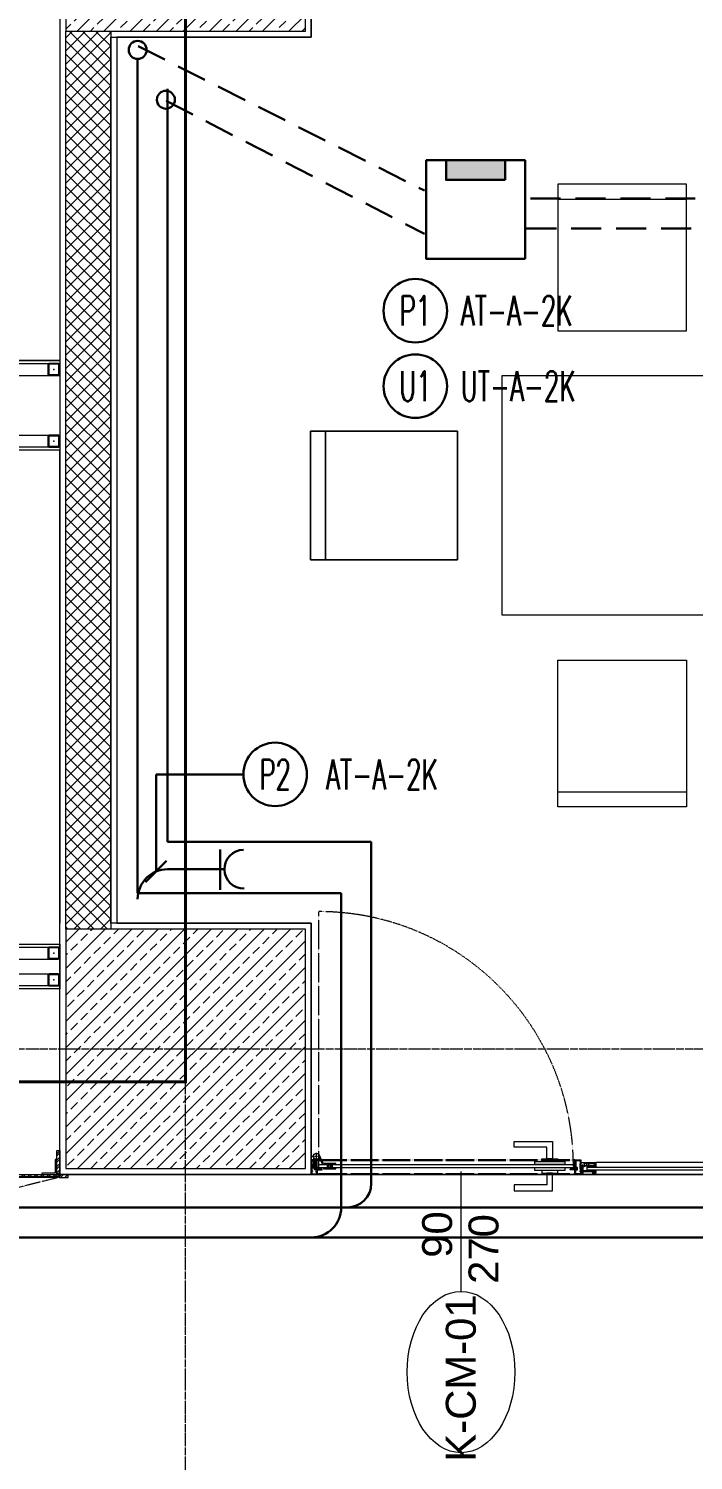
# Model space of a CAD drawing. Extents: x -1439 to 23780, y -1362 to 4476.
# Drawn here: x 14460.1 to 14682.1, y 2267.5 to 2745.8 of the extents above; entities that cross this region are included whole.
import ezdxf
from ezdxf.enums import TextEntityAlignment as Align

# ---------------------------------------------------------------- set-up
doc = ezdxf.new("R2010")
doc.units = 0
doc.header["$MEASUREMENT"] = 0
for name, pattern in [('Audi$0$DASHDOT', [1, 0.5, -0.25, 0, -0.25]), ('Audi$0$DASHDOT2', [0.5, 0.25, -0.125, 0, -0.125]), ('Audi$0$DOT2', [0.125, 0, -0.125]), ('Audi$0$HIDDEN', [0.375, 0.25, -0.125]), ('Audi$0$HIDDEN2', [4.7625, 3.175, -1.5875]), ('HIDDEN', [0.375, 0.25, -0.125])]:
    doc.linetypes.add(name, pattern=pattern)
doc.layers.get('0').update_dxf_attribs({"color": 9, "lineweight": 9})
for name, color, linetype, lineweight in [('0 @ 1', 9, 'Continuous', 9), ('Audi$0$00', 8, 'Continuous', 9), ('Audi$0$01', 8, 'Continuous', 9), ('Audi$0$05', 8, 'Continuous', 9), ('Audi$0$06C', 8, 'Continuous', 9), ('Audi$0$06D', 8, 'Continuous', 9), ('Audi$0$07K', 8, 'Continuous', 9), ('Audi$0$09', 8, 'Continuous', 9), ('Audi$0$09W', 8, 'Continuous', 9), ('Audi$0$10', 8, 'Continuous', 9), ('Audi$0$11', 8, 'Continuous', 9), ('Audi$0$14', 8, 'Continuous', 9), ('Audi$0$15', 8, 'Continuous', 9), ('Audi$0$20', 8, 'Audi$0$DOT2', 9), ('Audi$0$21', 8, 'Continuous', 9), ('Audi$0$22', 8, 'Continuous', 9), ('Audi$0$24', 8, 'Audi$0$DASHDOT2', 9), ('Audi$0$35', 8, 'Continuous', 9), ('E-DÖŞEME (ŞAP İÇİ) PRİZ KUTUSU', 7, 'Continuous', 30), ('E-KABLO', 7, 'Continuous', 30), ('E-LINYE', 7, 'Continuous', 30), ('E-PRİZ', 7, 'Continuous', 30), ('E-YAZI', 7, 'Continuous', 30)]:
    doc.layers.add(name, color=color, linetype=linetype, lineweight=lineweight)
doc.styles.add('Audi$0$Arial', font='arial.ttf', dxfattribs={"height": 2.5})
doc.styles.add('E-YAZI', font='txttw.shx')
pattern_1 = [(45, (-666.5039, -21785.9513), (-1.06066017, 1.06066017), []), (45, (-665.7968, -21785.9513), (-1.06066017, 1.06066017), [])]
pattern_2 = [(45, (-583.5039, -21785.9513), (-1.06066017, 1.06066017), []), (45, (-582.7968, -21785.9513), (-1.06066017, 1.06066017), [])]
pattern_3 = [(225, (-604.72494, -2171.82614), (-0.0883883476, 0.0883883476), []), (135, (-604.72494, -2171.82614), (0.0883883476, 0.0883883476), [])]

# ---------------------------------------------------------------- blocks, each defined once
blk = doc.blocks.new('Audi$0$0_doorno')
blk.add_lwpolyline([(4.5, 0), (12.5, 0)])
blk.add_ellipse((-0.891, 0), major_axis=(-5.391, 0), ratio=0.666667)
at = {"style": 'Audi$0$Arial'}
blk.add_attdef('YUKSEKLIK', text='', height=2, dxfattribs=at).set_placement((5, 12.3), align=Align.TOP_LEFT)
blk.add_attdef('KAPINO', text='', height=2, dxfattribs=at).set_placement((0, 0), align=Align.MIDDLE)
blk.add_attdef('GENISLIK', text='', height=2, dxfattribs=at).set_placement((5, -3.789), align=Align.BOTTOM_LEFT)
blk = doc.blocks.new('Audi$0$KAPI KODLARI 2. KAT')
at = {"layer": 'Audi$0$22'}
ref = blk.add_blockref('Audi$0$0_doorno', (14604.5, 2301.47), dxfattribs=dict(at, xscale=5, yscale=5, zscale=5, rotation=90))
ref.add_attrib('KAPINO', 'K-CM-01', dxfattribs={"layer": '0', "height": 10, "rotation": 90, "style": 'Audi$0$Arial'}).set_placement((14604.41, 2295.01), align=Align.MIDDLE)
ref.add_attrib('GENISLIK', '90', dxfattribs={"layer": '0', "height": 10, "rotation": 90, "style": 'Audi$0$Arial'}).set_placement((14604.5, 2335.19), align=Align.BOTTOM_LEFT)
ref.add_attrib('YUKSEKLIK', '270', dxfattribs={"layer": '0', "height": 10, "rotation": 90, "style": 'Audi$0$Arial'}).set_placement((14607, 2326.47), align=Align.TOP_LEFT)
blk = doc.blocks.new('Audi$0$p-table_4')
for points in [[(-21.5, 55), (21.5, 55), (21.5, 104), (-21.5, 104)], [(-40, 40), (40, 40), (40, -40), (-40, -40)], [(-104, 21.5), (-55, 21.5), (-55, -21.5), (-104, -21.5)], [(-104, -21.5), (-55, -21.5), (-55, 21.5), (-104, 21.5)], [(104, 21.5), (55, 21.5), (55, -21.5), (104, -21.5)], [(104, -21.5), (55, -21.5), (55, 21.5), (104, 21.5)], [(-21.5, -55), (21.5, -55), (21.5, -104), (-21.5, -104)]]:
    blk.add_lwpolyline(points, close=True)
for points in [[(-21.5, 99), (21.5, 99)], [(-99, -21.5), (-99, 21.5)], [(-99, 21.5), (-99, -21.5)], [(99, -21.5), (99, 21.5)], [(99, 21.5), (99, -21.5)], [(-21.5, -99), (21.5, -99)]]:
    blk.add_lwpolyline(points)
blk = doc.blocks.new('Audi$0$p-kolon_80x80')
at = {"layer": 'Audi$0$09W'}
h = blk.add_hatch(dxfattribs=at)
h.set_pattern_fill('ANSI33', color=256, scale=25, style=0)
h.set_pattern_definition([(45, (-1222.5, -385), (-4.419417, 4.419417), []), (45, (-1218.0806, -385), (-4.419417, 4.419417), [3.125, -1.5625])])
h.paths.add_polyline_path([(-40, -40), (40, -40), (40, 40), (-40, 40)])
blk.add_lwpolyline([(-40, -40), (40, -40), (40, 40), (-40, 40)], close=True)
blk = doc.blocks.new('Audi$0$P-AKS_AUDI')
at = {"layer": 'Audi$0$24'}
for points in [[(-2100, -2590), (-2100, 1250)], [(-3840, -380), (360, -380)]]:
    blk.add_lwpolyline(points, dxfattribs=at)
blk = doc.blocks.new('Audi$0$Prf-40x40')
for points in [[(1.5, -2), (-1.5, -2, -0.414214), (-2, -1.5), (-2, 1.5, -0.414214), (-1.5, 2), (1.5, 2, -0.414214), (2, 1.5), (2, -1.5, -0.414214)], [(1.5, -1.7), (-1.5, -1.7, -0.414214), (-1.7, -1.5), (-1.7, 1.5, -0.414214), (-1.5, 1.7), (1.5, 1.7, -0.414214), (1.7, 1.5), (1.7, -1.5, -0.414214)]]:
    blk.add_lwpolyline(points, format="xyb", close=True)
at = {"color": 252}
blk.add_point((0, 0), dxfattribs=at)
blk = doc.blocks.new('Audi$0$p-uk-01')
at = {"layer": 'Audi$0$09'}
h = blk.add_hatch(dxfattribs=at)
h.set_pattern_fill('ANSI32', color=256, scale=4, style=0)
h.set_pattern_definition(pattern_1)
h.paths.add_polyline_path([(0, 8), (0, 0), (1, 0), (1, 8)])
h = blk.add_hatch(dxfattribs=at)
h.set_pattern_fill('ANSI32', color=256, scale=4, style=0)
h.set_pattern_definition(pattern_2)
h.paths.add_polyline_path([(139, 8), (139, 0), (138, 0), (138, 8)])
h = blk.add_hatch(dxfattribs=at)
h.set_pattern_fill('ANSI32', color=256, scale=4, style=0)
h.set_pattern_definition(pattern_2)
h.paths.add_polyline_path([(139, 8), (139, 0), (140, 0), (140, 8)])
h = blk.add_hatch(dxfattribs=at)
h.set_pattern_fill('ANSI32', color=256, scale=4, style=0)
h.set_pattern_definition(pattern_1)
h.paths.add_polyline_path([(278, 8), (278, 0), (277, 0), (277, 8)])
h = blk.add_hatch(dxfattribs=at)
h.set_pattern_fill('ANSI32', color=256, scale=4, style=0)
h.set_pattern_definition(pattern_1)
h.paths.add_polyline_path([(0.2, 0), (0.2, -1), (-2.8, -1), (-2.8, 0)])
h = blk.add_hatch(dxfattribs=at)
h.set_pattern_fill('ANSI32', color=256, scale=4, style=0)
h.set_pattern_definition(pattern_1)
h.paths.add_polyline_path([(0.5, 0), (0.5, -1), (138.5, -1), (138.5, 0)])
h = blk.add_hatch(dxfattribs=at)
h.set_pattern_fill('ANSI32', color=256, scale=4, style=0)
h.set_pattern_definition(pattern_2)
h.paths.add_polyline_path([(136.2, 0), (136.2, -1), (139.2, -1), (139.2, 0)])
h = blk.add_hatch(dxfattribs=at)
h.set_pattern_fill('ANSI32', color=256, scale=4, style=0)
h.set_pattern_definition(pattern_2)
h.paths.add_polyline_path([(141.8, 0), (141.8, -1), (138.8, -1), (138.8, 0)])
h = blk.add_hatch(dxfattribs=at)
h.set_pattern_fill('ANSI32', color=256, scale=4, style=0)
h.set_pattern_definition(pattern_1)
h.paths.add_polyline_path([(277.5, 0), (277.5, -1), (139.5, -1), (139.5, 0)])
h = blk.add_hatch(dxfattribs=at)
h.set_pattern_fill('ANSI32', color=256, scale=4, style=0)
h.set_pattern_definition(pattern_1)
h.paths.add_polyline_path([(277.8, 0), (277.8, -1), (280.8, -1), (280.8, 0)])
at = {"layer": 'Audi$0$06C'}
for points in [[(133.4, 0), (133.4, 2), (136.4, 2), (136.4, 0)], [(144.6, 0), (144.6, 2), (141.6, 2), (141.6, 0)], [(133.45, -1.8), (133.45, -1), (137.95, -1), (137.95, -1.8)], [(144.55, -1.8), (144.55, -1), (140.05, -1), (140.05, -1.8)]]:
    blk.add_lwpolyline(points, close=True, dxfattribs=at)
for points in [[(137, 1.5), (136.4, 1.5)], [(137, 0.5), (136.4, 0.5)], [(139, 0), (137, 0), (137, 2), (138, 2)], [(139, 0), (141, 0), (141, 2), (140, 2)], [(141, 1.5), (141.6, 1.5)], [(141, 0.5), (141.6, 0.5)]]:
    blk.add_lwpolyline(points, dxfattribs=at)
at = {"layer": 'Audi$0$06D'}
for points in [[(1, 5), (1.5, 5), (1.5, 0.5), (6, 0.5), (6, 0), (1, 0)], [(277, 5), (276.5, 5), (276.5, 0.5), (272, 0.5), (272, 0), (277, 0)]]:
    blk.add_lwpolyline(points, close=True, dxfattribs=at)
at = {"layer": 'Audi$0$10'}
for points in [[(0, 8), (0, 0), (1, 0), (1, 8)], [(139, 8), (139, 0), (138, 0), (138, 8)], [(139, 8), (139, 0), (140, 0), (140, 8)], [(278, 8), (278, 0), (277, 0), (277, 8)]]:
    blk.add_lwpolyline(points, close=True, dxfattribs=at)
for points in [[(0.2, 0), (0.2, -1), (-2.8, -1), (-2.8, 0), (0.2, 0)], [(0.5, 0), (0.5, -1), (138.5, -1), (138.5, 0), (0.5, 0)], [(0.5, 0), (0.7, 0), (0.7, -0.8), (138.3, -0.8), (138.3, 0), (138.5, 0)], [(136.2, 0), (136.2, -1), (139.2, -1), (139.2, 0), (136.2, 0)], [(141.8, 0), (141.8, -1), (138.8, -1), (138.8, 0), (141.8, 0)], [(277.5, 0), (277.5, -1), (139.5, -1), (139.5, 0), (277.5, 0)], [(277.5, 0), (277.3, 0), (277.3, -0.8), (139.7, -0.8), (139.7, 0), (139.5, 0)], [(277.8, 0), (277.8, -1), (280.8, -1), (280.8, 0), (277.8, 0)]]:
    blk.add_lwpolyline(points, dxfattribs=at)
at = {"layer": 'Audi$0$20'}
for points in [[(0.5, -1), (131.67, -33.58, 0.141441), (138.5, -1)], [(277.5, -1), (146.33, -33.58, -0.141441), (139.5, -1)]]:
    blk.add_lwpolyline(points, format="xyb", dxfattribs=at)
blk = doc.blocks.new('Audi$0$p-strahle-alüminyumdoğramaprofili')
at = {"layer": 'Audi$0$10'}
h = blk.add_hatch(dxfattribs=at)
h.set_pattern_fill('NET', color=256, angle=315, style=0)
h.set_pattern_definition(pattern_3)
h.paths.add_polyline_path([(-4.62, 2.65), (-4.68, 2.65), (-4.72, 2.75), (-4.72, 2.8), (-4.69, 2.8), (-4.69, 2.92), (-4.98, 2.92), (-4.98, 2.8), (-4.95, 2.8), (-4.99, 2.65), (-5.08, 2.66), (-5.25, 2.28), (-5.14, 2.28), (-5.14, 2.33), (-4.98, 2.52, 0.2599), (-4.9, 2.28), (-4.66, 2.28, 0.382682)])
h.paths.add_polyline_path([(-4.86, 2.52), (-4.67, 2.52, -2.16717)], flags=16)
h = blk.add_hatch(dxfattribs=at)
h.set_pattern_fill('NET', color=256, angle=315, style=0)
h.set_pattern_definition(pattern_3)
h.paths.add_polyline_path([(-4.62, 0.88), (-4.68, 0.88), (-4.72, 0.77), (-4.72, 0.73), (-4.69, 0.73), (-4.69, 0.6), (-4.98, 0.6), (-4.98, 0.73), (-4.95, 0.73), (-4.99, 0.88), (-5.08, 0.87), (-5.25, 1.24), (-5.14, 1.24), (-5.14, 1.2), (-4.98, 1.01, -0.2599), (-4.9, 1.24), (-4.66, 1.24, -0.382682)])
h.paths.add_polyline_path([(-4.86, 1), (-4.67, 1, 2.16717)], flags=16)
h = blk.add_hatch(dxfattribs=at)
h.set_pattern_fill('NET', color=256, angle=315, style=0)
h.set_pattern_definition([(225, (-608.45214, -2173.53612), (-0.0883883476, 0.0883883476), []), (135, (-608.45214, -2173.53612), (0.0883883476, 0.0883883476), [])])
h.paths.add_polyline_path([(-3.45, 2.28), (-3.45, 2.57), (-4.49, 2.57), (-4.49, 2.28)])
h = blk.add_hatch(dxfattribs=at)
h.set_pattern_fill('NET', color=256, angle=315, style=0)
h.set_pattern_definition([(225, (-608.45214, -2180.04526), (-0.0883883476, 0.0883883476), []), (135, (-608.45214, -2180.04526), (0.0883883476, 0.0883883476), [])])
h.paths.add_polyline_path([(-3.45, 0.93), (-3.45, 1.24), (-4.49, 1.24), (-4.49, 0.93)])
h = blk.add_hatch(dxfattribs=at)
h.set_pattern_fill('NET', color=256, angle=315, style=0)
h.set_pattern_definition([(225, (-629.50454, -2177.58922), (-0.0883883476, 0.0883883476), []), (135, (-629.50454, -2177.58922), (0.0883883476, 0.0883883476), [])])
h.paths.add_polyline_path([(0, 0.68), (0, 1.75), (-0.18, 1.75), (-0.18, 0.68)])
for points in [[(-5.08, 2.66), (-5.25, 2.28)], [(-5.09, 0.88), (-5.25, 1.24)], [(-4.98, 2.52), (-5.14, 2.33), (-5.14, 2.28)], [(-4.98, 1.01), (-5.14, 1.2), (-5.14, 1.24)], [(-4.92, 3.6), (-4.92, 3.16), (-4.61, 3.16), (-4.61, 2.87), (-4.52, 2.87), (-4.62, 2.65), (-4.68, 2.65), (-4.72, 2.75), (-4.72, 2.8), (-4.69, 2.8), (-4.69, 3.05), (-4.98, 3.05), (-4.98, 2.8), (-4.95, 2.8), (-4.99, 2.65), (-5.08, 2.66), (-5.07, 3.76), (-0.11, 3.76)], [(-4.69, 2.92), (-4.98, 2.92)], [(-4.71, 0.6), (-4.98, 0.6)], [(-2.83, 0.2), (-2.67, 0.2), (-2.67, -0.04), (-4.87, -0.04), (-4.87, 0.19), (-4.57, 0.19), (-4.57, 0.73), (-2.67, 0.73)], [(-4.52, 2.87), (-4.49, 2.87), (-4.49, 2.26)], [(-4.49, 0.93), (-4.49, 0.93), (-4.49, 1.26)], [(-3.45, 2.26), (-3.45, 2.57)], [(-3.45, 1.26), (-3.45, 0.93)], [(-2.08, 0.93), (-2.08, 2.57)], [(-0.18, 0.68), (0, 0.68), (0, 1.75)], [(-0.18, 1.75), (0, 1.75)]]:
    blk.add_lwpolyline(points, dxfattribs=at)
for points in [[(-0.18, 2.74), (-0.18, 2.21), (0, 2.21), (0, 2.08), (-0.18, 2.08), (-0.18, 0.43), (0, 0.43), (0, 0), (-0.12, 0), (-0.12, -0.24), (-5.09, -0.24), (-5.09, 0.88), (-4.98, 0.88), (-4.94, 0.7), (-4.99, 0.7), (-4.99, 0.33), (-4.71, 0.33), (-4.71, 0.88), (-4.56, 0.88), (-4.52, 0.93), (-1.28, 0.93), (-1.2, 1.22), (-0.9, 1.22), (-0.9, 0.62), (-0.58, 0.62), (-0.58, 2.74)], [(-2.03, 0.78), (-1.35, 0.78), (-1.35, 0.08), (-1.28, 0.04), (-1.28, -0.04), (-2.09, -0.04), (-2.09, 0.1), (-2.03, 0.15)]]:
    blk.add_lwpolyline(points, close=True, dxfattribs=at)
for points in [[(-0.57, 3.26), (-0.57, 3.62), (-4.89, 3.62), (-4.89, 3.65, 0.561743), (-4.97, 3.66, 0.595966), (-4.92, 3.6, -2.204878)], [(-4.67, 2.52), (-4.86, 2.52, 1)], [(-4.67, 1), (-4.86, 1, -1)], [(-4.61, 2.87), (-4.49, 3.45, -0.833203), (-4.18, 3.44, -0.447088)], [(-4.49, 2.57), (-1.23, 2.57, -0.414214), (-0.9, 2.25), (-0.9, 1.22)], [(-4.18, 3.44), (-4.18, 2.99, 0.414214), (-4.07, 2.89), (-0.82, 2.89), (-0.82, 3.62)], [(-2.67, 0.73), (-2.67, 0.32), (-2.83, 0.32, 1), (-2.83, 0.2, -1)], [(-0.11, 3.76), (-0.11, 3.62), (-0.45, 3.62), (-0.45, 3.14, -1), (-0.66, 3.14)], [(-0.66, 3.14, -0.305404), (-0.57, 3.26, -5.773092)]]:
    blk.add_lwpolyline(points, format="xyb", dxfattribs=at)
for centre, radius, start, end in [((-4.73, 2.47), 0.253, 168.6676, 234.1258), ((-4.73, 1.06), 0.253, 125.8742, 191.3324), ((-4.77, 2.44), 0.125, 139.5402, 40.4598), ((-4.77, 1.08), 0.125, 319.5402, 220.4598), ((-4.84, 2.48), 0.273, 305.9738, 36.4289), ((-4.84, 1.04), 0.273, 323.5711, 54.0262)]:
    blk.add_arc(centre, radius, start, end, dxfattribs=at)
blk = doc.blocks.new('*U494')
at = {"layer": 'Audi$0$06D'}
for points in [[(4.95, 4), (521.04, 4)], [(4.95, 0), (521.02, 0)]]:
    blk.add_lwpolyline(points, dxfattribs=at)
at = {"layer": 'Audi$0$15'}
for points in [[(1.96, 2.5), (524.03, 2.5)], [(524.03, 1.5), (1.96, 1.5)]]:
    blk.add_lwpolyline(points, dxfattribs=at)
at = {"layer": '0 @ 1', "linetype": 'Continuous', "xscale": -1}
blk.add_blockref('Audi$0$p-strahle-alüminyumdoğramaprofili', (-0.12, 0.24), dxfattribs=at)
at = {"layer": '0 @ 1', "linetype": 'Continuous'}
blk.add_blockref('Audi$0$p-strahle-alüminyumdoğramaprofili', (526.11, 0.24), dxfattribs=at)
blk = doc.blocks.new('Audi$0$g-kapı kolu-p')
for points in [[(11.85, 8.21), (-0.95, 8.21), (-0.95, 2.41), (0.95, 2.41), (0.95, 6.31), (11.85, 6.31), (11.85, 8.21)], [(11.85, -8.21), (-0.95, -8.21), (-0.95, -2.41), (0.95, -2.41), (0.95, -6.31), (11.85, -6.31), (11.85, -8.21)]]:
    blk.add_lwpolyline(points)
for points in [[(-5, 0.5), (5, 0.5), (5, 1.5), (-5, 1.5)], [(-2.65, 1.5), (2.65, 1.5), (2.65, 2.41), (-2.65, 2.41)], [(-5, -1.5), (5, -1.5), (5, -0.5), (-5, -0.5)], [(-2.65, -1.5), (2.65, -1.5), (2.65, -2.41), (-2.65, -2.41)]]:
    blk.add_lwpolyline(points, close=True)
blk = doc.blocks.new('Audi$0$k-cambölme-kapı-p')
at = {"layer": 'Audi$0$10'}
h = blk.add_hatch(dxfattribs=at)
h.set_pattern_fill('NET', color=256, angle=135, style=0)
h.set_pattern_definition([(135, (3753.7029, 560.85184), (-0.0883883476, -0.0883883476), []), (225, (3753.7029, 560.85184), (0.0883883476, -0.0883883476), [])])
h.paths.add_polyline_path([(2.08, -0.06), (2.08, 0.02), (2.07, 0.04), (2.05, 0.07), (2.01, 0.09), (1.98, 0.1), (1.97, 0.1), (1.97, -0.29), (1.94, -0.29), (1.94, -0.43), (1.88, -0.49), (1.67, -0.49), (1.82, -0.29), (1.73, -0.29), (1.53, -0.5), (1.44, -0.5), (1.62, -0.32), (1.62, -0.29), (1.51, -0.29), (1.34, -0.42), (1.32, -0.44), (1.3, -0.48), (1.29, -0.51), (1.26, -0.57), (1.26, -0.31), (1.32, -0.29), (1.23, -0.29), (1.23, -0.53), (1.23, -0.59), (1.24, -0.62), (1.26, -0.64), (3.47, -0.64), (3.47, -0.58), (3.38, -0.35), (3.38, -0.3), (3.42, -0.25), (3.42, -0.2), (3.38, -0.16), (2.73, -0.16), (2.74, -0.2), (2.91, -0.2, -1), (2.91, -0.25)])
h.paths.add_polyline_path([(2.05, -0.18), (2.05, -0.21), (2.08, -0.23), (2.11, -0.24), (2.15, -0.25), (2.95, -0.27), (2.92, -0.29), (2.55, -0.29), (2.54, -0.31), (2.52, -0.33), (2.5, -0.34), (2.48, -0.34), (2.46, -0.34), (2.44, -0.32), (2.42, -0.3), (2.08, -0.3), (1.99, -0.11), (1.99, -0.07), (2.05, -0.07)], flags=16)
h.paths.add_polyline_path([(2.41, -0.34), (2.51, -0.5), (2.08, -0.5), (2.08, -0.34)], flags=16)
h.paths.add_polyline_path([(2.55, -0.33), (2.89, -0.33), (2.94, -0.33), (3.28, -0.34, 0.166992), (3.34, -0.55), (2.72, -0.55), (2.55, -0.36)], flags=16)
h.paths.add_polyline_path([(3.02, -0.22), (3.02, -0.2), (3.33, -0.2, 0.10606), (3.29, -0.33), (3.01, -0.27)], flags=16)
h = blk.add_hatch(dxfattribs=at)
h.set_pattern_fill('NET', color=256, angle=135, style=0)
h.set_pattern_definition([(45, (474.94443, 2280.71206), (0.0883883476, -0.0883883476), []), (315, (474.94443, 2280.71206), (-0.0883883476, -0.0883883476), [])])
h.paths.add_polyline_path([(87.27, -0.16), (87.26, -0.2), (87.09, -0.2, 1), (87.09, -0.25), (87.92, -0.25), (87.92, -0.01), (87.93, 0.03), (87.96, 0.05), (88, 0.07), (88.03, 0.07), (88.03, -0.29), (88.06, -0.29), (88.06, -0.43), (88.12, -0.49), (88.33, -0.49), (88.18, -0.29), (88.27, -0.29), (88.47, -0.5), (88.56, -0.5), (88.38, -0.32), (88.38, -0.29), (88.49, -0.29), (88.66, -0.42), (88.68, -0.44), (88.7, -0.48), (88.71, -0.51), (88.74, -0.57), (88.74, -0.31), (88.68, -0.29), (88.77, -0.29), (88.77, -0.53), (88.77, -0.59), (88.76, -0.62), (88.74, -0.64), (86.53, -0.64), (86.53, -0.58), (86.62, -0.35), (86.62, -0.3), (86.58, -0.25), (86.58, -0.2), (86.62, -0.16)])
h.paths.add_polyline_path([(87.28, -0.55), (87.45, -0.36), (87.45, -0.33), (87.11, -0.33), (87.06, -0.33), (87.03, -0.31), (86.99, -0.27), (86.98, -0.22), (86.98, -0.2), (86.67, -0.2, -0.292264), (86.66, -0.55)], flags=16)
h.paths.add_polyline_path([(87.48, -0.51), (87.59, -0.51), (87.53, -0.43)], flags=16)
h.paths.add_polyline_path([(87.56, -0.4), (87.69, -0.5), (87.92, -0.5), (87.92, -0.34), (87.59, -0.34)], flags=16)
h.paths.add_polyline_path([(87.62, -0.53), (87.71, -0.62), (87.71, -0.53)], flags=16)
at = {"layer": 'Audi$0$10', "linetype": 'Audi$0$DASHDOT', "ltscale": 0.05}
for points in [[(1.71, 2.14), (1.71, 4.9)], [(3.22, 3.63), (0.2, 3.63)], [(6.13, 1.44), (6.13, -0.55)]]:
    blk.add_lwpolyline(points, dxfattribs=at)
at = {"layer": 'Audi$0$10'}
for points in [[(1.97, -0.29), (1.97, 2.13), (2.05, 2.13), (2.05, 2.28, 0.414214), (1.89, 2.44), (0.08, 2.44, 0.414214), (0, 2.36), (0, -2.36, 0.414214), (0.08, -2.44), (2.05, -2.44), (2.05, -2.25), (2.05, -2.23), (2.05, -2.23), (2.05, -2.23), (2.05, -2.23), (2.05, -2.23), (2.05, -0.89)], [(88.03, -0.29), (88.03, 2.13), (87.95, 2.13), (87.95, 2.28, -0.414214), (88.11, 2.44), (89.92, 2.44, -0.414214), (90, 2.36), (90, -2.36, -0.414214), (89.92, -2.44), (87.95, -2.44), (87.95, -2.25), (87.95, -2.23), (87.95, -2.23), (87.95, -2.23), (87.95, -2.23), (87.95, -2.23), (87.95, -0.89)], [(1.51, -0.29), (1.34, -0.42), (1.32, -0.44), (1.3, -0.48), (1.29, -0.51), (1.26, -0.57), (1.26, -0.31), (1.32, -0.29), (1.23, -0.29), (1.23, -0.53), (1.23, -0.59), (1.24, -0.62), (1.26, -0.64), (3.47, -0.64), (3.47, -0.58), (3.38, -0.35), (3.38, -0.3), (3.42, -0.25), (3.42, -0.2), (3.38, -0.16), (2.73, -0.16), (2.74, -0.2), (2.91, -0.2, -1), (2.91, -0.25, -1)], [(88.49, -0.29), (88.66, -0.42), (88.68, -0.44), (88.7, -0.48), (88.71, -0.51), (88.74, -0.57), (88.74, -0.31), (88.68, -0.29), (88.77, -0.29), (88.77, -0.53), (88.77, -0.59), (88.76, -0.62), (88.74, -0.64), (86.53, -0.64), (86.53, -0.58), (86.62, -0.35), (86.62, -0.3), (86.58, -0.25), (86.58, -0.2), (86.62, -0.16), (87.27, -0.16), (87.26, -0.2), (87.09, -0.2, 1), (87.09, -0.25, 1)], [(86.66, -0.55), (87.28, -0.55), (87.45, -0.36), (87.45, -0.33), (87.11, -0.33), (87.06, -0.33), (87.03, -0.31), (86.99, -0.27), (86.98, -0.22), (86.98, -0.2), (86.67, -0.2, 1)]]:
    blk.add_lwpolyline(points, format="xyb", dxfattribs=at)
for points in [[(1.82, 2.27), (0.16, 2.27), (0.16, 2.03), (0.38, 2.03), (0.38, 1.92), (0.22, 1.92), (0.22, 1.16), (0.35, 1.16), (0.35, -0.41), (0.22, -0.41), (0.22, -1.23), (0.36, -1.23), (0.36, -1.38), (0.16, -1.38), (0.16, -2.24), (1.82, -2.24), (1.82, -1.72), (1.62, -1.72), (1.62, -1.58), (1.82, -1.58), (1.82, -1.37), (1.61, -1.37), (1.61, -1.24), (1.74, -1.24), (1.74, -0.85), (1.06, -0.85), (1.06, -0.13), (1.5, -0.13), (1.5, 1.92), (1.57, 2.03), (1.82, 2.03), (1.82, 2.27)], [(0.69, 3.63), (0.69, 2.44)], [(0.69, 2.27), (0.69, -0.24), (1.06, -0.24)], [(1.06, 2.44), (1.06, 2.86)], [(1.06, -0.13), (1.06, 2.27)], [(1.5, 1.92), (1.06, 1.92)], [(1.17, 1.92), (1.17, -0.13)], [(2.91, -0.25), (2.08, -0.06), (2.08, 0.02), (2.07, 0.04), (2.05, 0.07), (2.01, 0.09), (1.98, 0.1), (1.97, 0.1)], [(3.84, 0.88), (2.63, 3.22)], [(4.07, 1.27), (2.67, 3.99)], [(8.14, 0.88), (8.14, 1.27), (4.07, 1.27)], [(5.3, 0.88), (5.3, -0.16)], [(5.5, 1.27), (5.77, 0.97), (5.77, 0.88)], [(5.59, 0.88), (5.59, -0.16)], [(6.76, 1.27), (6.49, 0.97), (6.49, 0.88)], [(6.67, 0.88), (6.67, -0.16)], [(6.96, 0.88), (6.96, -0.16)], [(87.09, -0.25), (87.92, -0.25), (87.92, -0.01), (87.93, 0.03), (87.96, 0.05), (88, 0.07), (88.03, 0.07)], [(88.18, 2.27), (89.84, 2.27), (89.84, 2.03), (89.62, 2.03), (89.62, 1.92), (89.78, 1.92), (89.78, 1.16), (89.65, 1.16), (89.65, -0.41), (89.78, -0.41), (89.78, -1.23), (89.64, -1.23), (89.64, -1.38), (89.84, -1.38), (89.84, -2.24), (88.18, -2.24), (88.18, -1.72), (88.38, -1.72), (88.38, -1.58), (88.18, -1.58), (88.18, -1.37), (88.39, -1.37), (88.39, -1.24), (88.26, -1.24), (88.26, -0.85), (88.94, -0.85), (88.94, -0.13), (88.5, -0.13), (88.5, 1.92), (88.43, 2.03), (88.18, 2.03), (88.18, 2.27)], [(2.05, -0.89), (3.59, -0.89), (3.59, -0.64), (1.23, -0.64), (1.23, -0.29), (1.97, -0.29)], [(1.62, -0.29), (1.62, -0.32), (1.44, -0.5), (1.53, -0.5), (1.73, -0.29)], [(1.82, -0.29), (1.67, -0.49), (1.88, -0.49), (1.94, -0.43), (1.94, -0.29)], [(3.34, -0.55), (2.72, -0.55), (2.55, -0.36), (2.55, -0.33), (2.89, -0.33), (2.94, -0.33)], [(3.28, -0.34), (3.28, -0.34), (2.94, -0.33)], [(3.01, -0.27), (3.02, -0.22), (3.02, -0.2), (3.33, -0.2)], [(3.01, -0.27), (3.29, -0.33), (3.29, -0.33)], [(4.06, -0.16), (4.06, -0.55), (8.14, -0.55)], [(8.14, -0.55), (8.14, -0.16)], [(87.95, -0.89), (86.41, -0.89), (86.41, -0.64), (88.77, -0.64), (88.77, -0.29), (88.03, -0.29)], [(87.59, -0.51), (87.53, -0.43), (87.48, -0.51), (87.59, -0.51)], [(88.18, -0.29), (88.33, -0.49), (88.12, -0.49), (88.06, -0.43), (88.06, -0.29)], [(88.38, -0.29), (88.38, -0.32), (88.56, -0.5), (88.47, -0.5), (88.27, -0.29)]]:
    blk.add_lwpolyline(points, dxfattribs=at)
for points in [[(1.99, -0.07), (2.05, -0.07), (2.05, -0.18), (2.05, -0.21), (2.08, -0.23), (2.11, -0.24), (2.15, -0.25), (2.95, -0.27), (2.92, -0.29), (2.55, -0.29), (2.54, -0.31), (2.52, -0.33), (2.5, -0.34), (2.48, -0.34), (2.46, -0.34), (2.44, -0.32), (2.42, -0.3), (2.08, -0.3), (1.99, -0.11)], [(2.08, -0.5), (2.08, -0.34), (2.41, -0.34), (2.51, -0.5), (2.51, -0.5)], [(87.92, -0.5), (87.92, -0.34), (87.59, -0.34), (87.56, -0.4), (87.69, -0.5)], [(87.62, -0.53), (87.71, -0.53), (87.71, -0.62)]]:
    blk.add_lwpolyline(points, close=True, dxfattribs=at)
blk.add_circle((1.71, 3.65), 1.02, dxfattribs=at)
for centre, start, end in [((3.6, -0.37), 176.143, 214.0649), ((3.6, -0.37), 148.8979, 173.1144), ((86.4, -0.37), 325.9351, 31.1021)]:
    blk.add_arc(centre, 0.322, start, end, dxfattribs=at)
at = {"layer": 'Audi$0$15', "linetype": 'Audi$0$DOT2'}
blk.add_lwpolyline([(2.48, 0.36), (2.48, 85.36)], dxfattribs=at)
at = {"layer": 'Audi$0$15'}
blk.add_lwpolyline([(2.58, 0.88), (87.42, 0.88), (87.52, 0.78), (87.52, -0.05), (87.42, -0.16), (2.58, -0.16), (2.58, -0.16), (2.48, -0.05), (2.48, 0.78), (2.58, 0.88)], dxfattribs=at)
at = {"layer": 'Audi$0$15', "linetype": 'Audi$0$DOT2'}
blk.add_arc((2.48, 0.36), 85.04, 0, 90, dxfattribs=at)
at = {"layer": 'Audi$0$20'}
for p, q in [((87.95, 2.43), (2.05, 2.43)), ((87.95, 2.13), (2.05, 2.13)), ((87.95, -2.23), (2.05, -2.23)), ((87.95, -2.44), (2.05, -2.44))]:
    blk.add_line(p, q, dxfattribs=at)
at = {"layer": 'Audi$0$06C', "xscale": -1}
blk.add_blockref('Audi$0$g-kapı kolu-p', (79.64, 0.38), dxfattribs=at)
blk = doc.blocks.new('Audi$0$p-2. kat planı')
at = {"layer": 'Audi$0$09W'}
h = blk.add_hatch(dxfattribs=at)
h.set_pattern_fill('ANSI37', color=256, scale=25, style=0)
h.set_pattern_definition([(45, (5, 0), (-2.2097087, 2.2097087), []), (135, (5, 0), (-2.2097087, -2.2097087), [])])
h.paths.add_polyline_path([(14472.5, 2445), (14472.5, 2745), (14487.5, 2745), (14487.5, 2445)])
at = {"layer": 'Audi$0$00'}
blk.add_lwpolyline([(14472.5, 2445), (14472.5, 2745), (14487.5, 2745), (14487.5, 2445)], close=True, dxfattribs=at)
at = {"layer": 'Audi$0$06D'}
for points in [[(14342.5, 2630), (14470.5, 2630)], [(14342.5, 2610), (14470.5, 2610)], [(14195, 2435), (14467, 2435)], [(14195, 2430), (14467, 2430)]]:
    blk.add_lwpolyline(points, dxfattribs=at)
at = {"layer": 'Audi$0$11'}
for points in [[(14470.5, 2605), (14347.5, 2605), (14347.5, 2555), (14337.5, 2555), (14337.5, 2610), (14192.5, 2610), (14192.5, 2540), (14182.5, 2540), (14182.5, 2700), (14192.5, 2700), (14192.5, 2630), (14337.5, 2630), (14337.5, 2685), (14347.5, 2685), (14347.5, 2635), (14470.5, 2635)], [(14470.5, 2606), (14346.5, 2606), (14346.5, 2556), (14338.5, 2556), (14338.5, 2611), (14191.5, 2611), (14191.5, 2541), (14183.5, 2541), (14183.5, 2699), (14191.5, 2699), (14191.5, 2629), (14338.5, 2629), (14338.5, 2684), (14346.5, 2684), (14346.5, 2634), (14470.5, 2634)], [(14182.5, 2363), (14182.5, 2450), (14192.5, 2450), (14192.5, 2440), (14470.5, 2440), (14470.5, 2425), (14192.5, 2425), (14192.5, 2363), (14182.5, 2363)]]:
    blk.add_lwpolyline(points, dxfattribs=at)
blk.add_lwpolyline([(14183.5, 2364), (14183.5, 2449), (14191.5, 2449), (14191.5, 2439), (14470.5, 2439), (14470.5, 2426), (14191.5, 2426), (14191.5, 2364)], close=True, dxfattribs=at)
at = {"layer": 'Audi$0$14'}
for points in [[(14048, 2820.22), (14048, 2803), (14470.5, 2803), (14470.5, 2447)], [(14677, 2819.3), (14677, 2803), (14675, 2803), (14554.5, 2803), (14554.5, 2743), (14489.5, 2743), (14489.5, 2447), (14554.5, 2447), (14554.5, 2363), (14470.5, 2363), (14470.5, 2447)]]:
    blk.add_lwpolyline(points, dxfattribs=at)
blk.add_blockref('Audi$0$p-uk-01', (14192.5, 2363))
at = {"linetype": 'Continuous', "rotation": 180}
blk.add_blockref('*U494', (15170.49, 2367), dxfattribs=at)
at = {"layer": 'Audi$0$01'}
for p in [(14512.5, 2785), (14512.5, 2405)]:
    blk.add_blockref('Audi$0$p-kolon_80x80', p, dxfattribs=at)
at = {"layer": 'Audi$0$07K'}
blk.add_blockref('Audi$0$k-cambölme-kapı-p', (14554.5, 2365.44), dxfattribs=at)
at = {"layer": 'Audi$0$10', "xscale": -1, "rotation": 180}
for p in [(14468.5, 2632), (14468.5, 2608), (14468.5, 2437), (14468.5, 2428)]:
    blk.add_blockref('Audi$0$Prf-40x40', p, dxfattribs=at)
at = {"layer": 'Audi$0$24'}
blk.add_blockref('Audi$0$P-AKS_AUDI', (16612.5, 2785), dxfattribs=at)
blk = doc.blocks.new('100_PRİZ')
at = {"layer": 'E-PRİZ', "color": 4}
for p, q in [((-1.223, 2.136), (1.279, 2.136)), ((0, 2.4), (0, 0))]:
    blk.add_line(p, q, dxfattribs=at)
blk.add_arc((0, 3.6), 1.2, 180.75513, 0.75513, dxfattribs=at)
blk = doc.blocks.new('10_DÖŞEME (ŞAP İÇİ) PRİZ KUTUSU')
at = {"layer": 'E-DÖŞEME (ŞAP İÇİ) PRİZ KUTUSU'}
blk.add_hatch(color=5, dxfattribs=at).paths.add_polyline_path([(0.734, 0.216), (0.734, 0.706), (-0.734, 0.706), (-0.734, 0.216)])
at = {"layer": 'E-DÖŞEME (ŞAP İÇİ) PRİZ KUTUSU', "color": 5}
for points in [[(1.224, 2.664), (1.224, 0.216), (-1.224, 0.216), (-1.224, 2.664)], [(0.734, 0.706), (0.734, 0.216), (-0.734, 0.216), (-0.734, 0.706)]]:
    blk.add_lwpolyline(points, close=True, dxfattribs=at)

msp = doc.modelspace()

# ---------------------------------------------------------------- linework, layer by layer
at = {"layer": 'Audi$0$20', "linetype": 'Audi$0$HIDDEN'}
msp.add_lwpolyline([(13074.5, 1250.48, -0.146575), (16650.5, 2301.36, -0.146575)], format="xyb", dxfattribs=at)
at = {"layer": 'Audi$0$21', "linetype": 'Audi$0$HIDDEN2', "ltscale": 0.1, "const_width": 1}
msp.add_lwpolyline([(14169.64, 2880.95), (14512.5, 2880.95), (14512.5, 2393.96), (14169.64, 2393.96)], close=True, dxfattribs=at)
at = {"layer": 'Audi$0$35'}
msp.add_lwpolyline([(16650.5, 2363), (16650.5, 2272.98, 0.147272), (13074.5, 1216.59), (13074.5, 1835), (13854.5, 1835), (13854.5, 2483.5), (13840.44, 2489.8), (13837.5, 2489.8), (13837.5, 2570.2), (13840.5, 2570.2), (13854.5, 2576.5), (13854.5, 2580), (13854.5, 2657), (13835.5, 2657), (13835.5, 2763), (13854.5, 2763), (13854.5, 2803), (14182.5, 2803), (14182.5, 2363)], format="xyb", close=True, dxfattribs=at)
for points in [[(14192.5, 2630), (14192.5, 2700), (14182.5, 2700), (14182.5, 2790), (14192.5, 2790), (14192.5, 2803), (14470.5, 2803), (14470.5, 2635), (14347.5, 2635), (14347.5, 2685), (14337.5, 2685), (14337.5, 2630)], [(14487.5, 2447), (14487.5, 2743), (14554.5, 2743), (14554.5, 2803), (15170.5, 2803), (15170.5, 2743), (15254.5, 2743), (15254.5, 2803), (15870.5, 2803), (15870.5, 2743), (15935.5, 2743), (15935.5, 2447), (15870.5, 2447), (15870.5, 2363), (15254.5, 2363), (15254.5, 2447), (15170.5, 2447), (15170.5, 2363), (14554.5, 2363), (14554.5, 2447)], [(14192.5, 2610), (14192.5, 2540), (14182.5, 2540), (14182.5, 2450), (14192.5, 2450), (14192.5, 2440), (14470.5, 2440), (14470.5, 2605), (14347.5, 2605), (14347.5, 2555), (14337.5, 2555), (14337.5, 2610)]]:
    msp.add_lwpolyline(points, close=True, dxfattribs=at)
at = {"layer": 'E-KABLO', "color": 6, "linetype": 'HIDDEN', "ltscale": 40}
for p, q in [((14496.66, 2739.98), (14592.3, 2691.7)), ((14627.73, 2689.1), (15194.69, 2689.16))]:
    msp.add_line(p, q, dxfattribs=at)
at = {"layer": 'E-KABLO', "color": 6, "ltscale": 40}
for p, q in [((14496.5, 2606.43), (14496.5, 2735.71)), ((14496.5, 2606.43), (14496.5, 2457)), ((14512.5, 2465), (14506.5, 2465)), ((14496.5, 2457), (14564.5, 2457)), ((14564.5, 2457), (14564.5, 2352)), ((14405.99, 2342), (14554.5, 2342)), ((14554.5, 2342), (15850.5, 2342))]:
    msp.add_line(p, q, dxfattribs=at)
at = {"layer": 'E-KABLO', "color": 4, "linetype": 'HIDDEN', "ltscale": 40}
for p, q in [((14505.99, 2721.75), (14592.35, 2677.22)), ((14626.33, 2679.1), (15194.69, 2679.16))]:
    msp.add_line(p, q, dxfattribs=at)
at = {"layer": 'E-KABLO', "color": 4, "ltscale": 40}
for p, q in [((14506.5, 2474.12), (14506.5, 2725.71)), ((14506.5, 2474.12), (14574.5, 2474.12)), ((14574.5, 2474.12), (14574.5, 2360)), ((14346.89, 2352), (15850.5, 2352))]:
    msp.add_line(p, q, dxfattribs=at)
at = {"layer": 'E-KABLO', "color": 6}
msp.add_circle((14496.5, 2738.71), 3, dxfattribs=at)
at = {"layer": 'E-KABLO', "color": 4, "ltscale": 40}
msp.add_circle((14505.92, 2722.08), 3, dxfattribs=at)
at = {"layer": 'E-KABLO', "color": 7, "linetype": 'Continuous'}
for centre in [(14589.23, 2651.6), (14589.23, 2626.38), (14542.41, 2496.68)]:
    msp.add_circle(centre, 10.61, dxfattribs=at)
at = {"layer": 'E-KABLO', "color": 6, "ltscale": 40}
for centre, start, end in [((14506.5, 2455), 90, 180), ((14554.5, 2352), 270, 0)]:
    msp.add_arc(centre, 10, start, end, dxfattribs=at)
at = {"layer": 'E-KABLO', "color": 4, "ltscale": 40}
msp.add_arc((14566.5, 2360), 8, 270, 0, dxfattribs=at)
at = {"layer": 'E-LINYE', "color": 7, "linetype": 'Continuous'}
for p, q in [((14531.8, 2496.68), (14502.64, 2496.68)), ((14502.64, 2464.22), (14502.64, 2496.68)), ((14506.15, 2467.78), (14499.12, 2460.67))]:
    msp.add_line(p, q, dxfattribs=at)

# ---------------------------------------------------------------- block references
msp.add_blockref('Audi$0$p-2. kat planı', (0, 0))
at = {"layer": 'Audi$0$05'}
msp.add_blockref('Audi$0$p-table_4', (14658.27, 2589.89), dxfattribs=at)
at = {"layer": 'Audi$0$22'}
msp.add_blockref('Audi$0$KAPI KODLARI 2. KAT', (0, 0), dxfattribs=at)
at = {"layer": 'E-DÖŞEME (ŞAP İÇİ) PRİZ KUTUSU', "xscale": -13.48039215686274, "yscale": 13.48039215686274, "zscale": 13.48039215686274, "rotation": 180}
msp.add_blockref('10_DÖŞEME (ŞAP İÇİ) PRİZ KUTUSU', (14609.37, 2704.79), dxfattribs=at)
at = {"layer": 'E-PRİZ', "xscale": 5.399999999999998, "yscale": 5.399999999999998, "zscale": 5.399999999999998, "rotation": 270}
msp.add_blockref('100_PRİZ', (14512.5, 2465), dxfattribs=at)

# ---------------------------------------------------------------- texts
at = {"layer": 'E-KABLO', "color": 3, "linetype": 'Continuous', "style": 'E-YAZI', "width": 0.6}
for s, p in [('P1', (14589.23, 2651.6)), ('U1', (14589.23, 2626.38)), ('P2', (14542.41, 2496.68))]:
    msp.add_text(s, height=10, dxfattribs=at).set_placement(p, align=Align.MIDDLE_CENTER)
at = {"layer": 'E-YAZI', "color": 3, "style": 'E-YAZI', "width": 0.6}
for s, p in [('AT-A-2K', (14604.41, 2646.6, 0)), ('UT-A-2K', (14604.41, 2621.38, 0)), ('AT-A-2K', (14559.41, 2491.68))]:
    msp.add_text(s, height=10, dxfattribs=at).set_placement(p)

doc.saveas('drawing.dxf')
